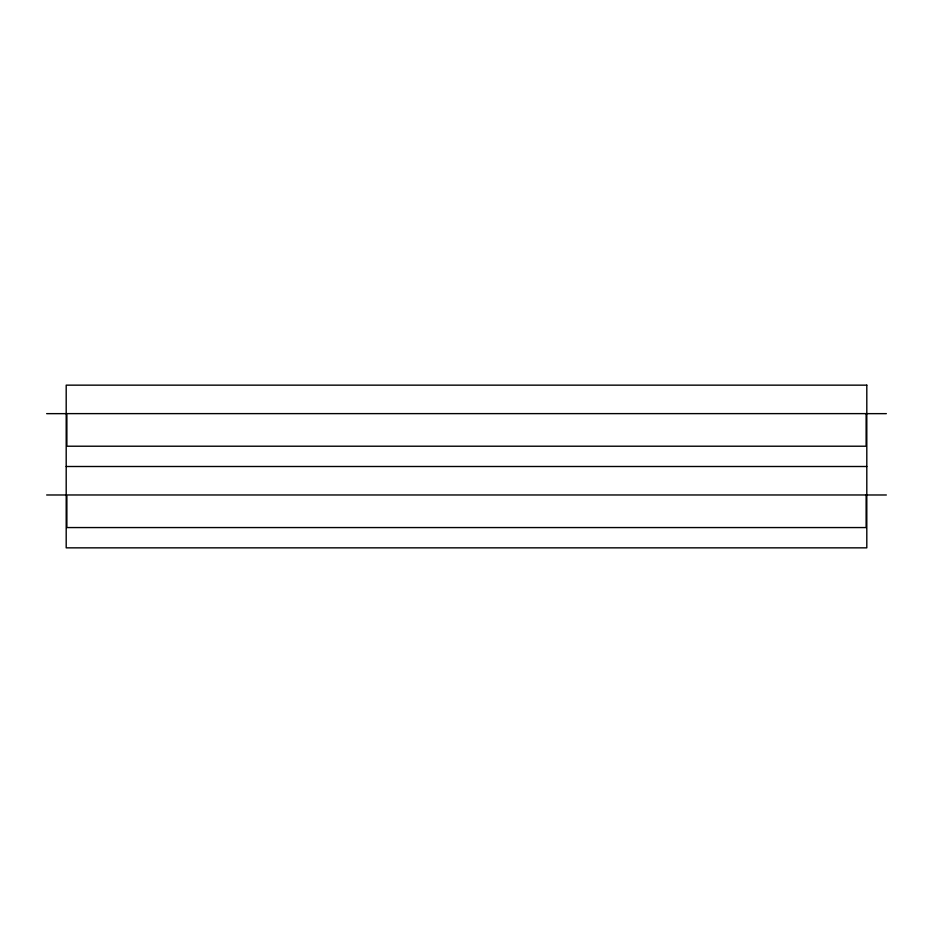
<?xml version="1.0" encoding="UTF-8"?>
<svg xmlns="http://www.w3.org/2000/svg" width="933" height="933" viewBox="0 0 933 933"><rect width="100%" height="100%" fill="white"/><g stroke="black" fill="none" stroke-linecap="round" stroke-linejoin="round"><path stroke-width="1.4" d="M46.65 413.646L66.196 413.646M866.804 413.646L886.35 413.646M66.196 466.5L866.804 466.5M46.65 494.98L66.196 494.98M866.804 494.98L886.35 494.98M866.804 385.154L66.196 385.154L66.196 547.846L866.804 547.846L866.804 385.154M866.127 413.622L66.873 413.622L66.873 446.219L866.127 446.219L866.127 413.622M866.127 494.968L66.873 494.968L66.873 527.565L866.127 527.565L866.127 494.968"/></g></svg>
